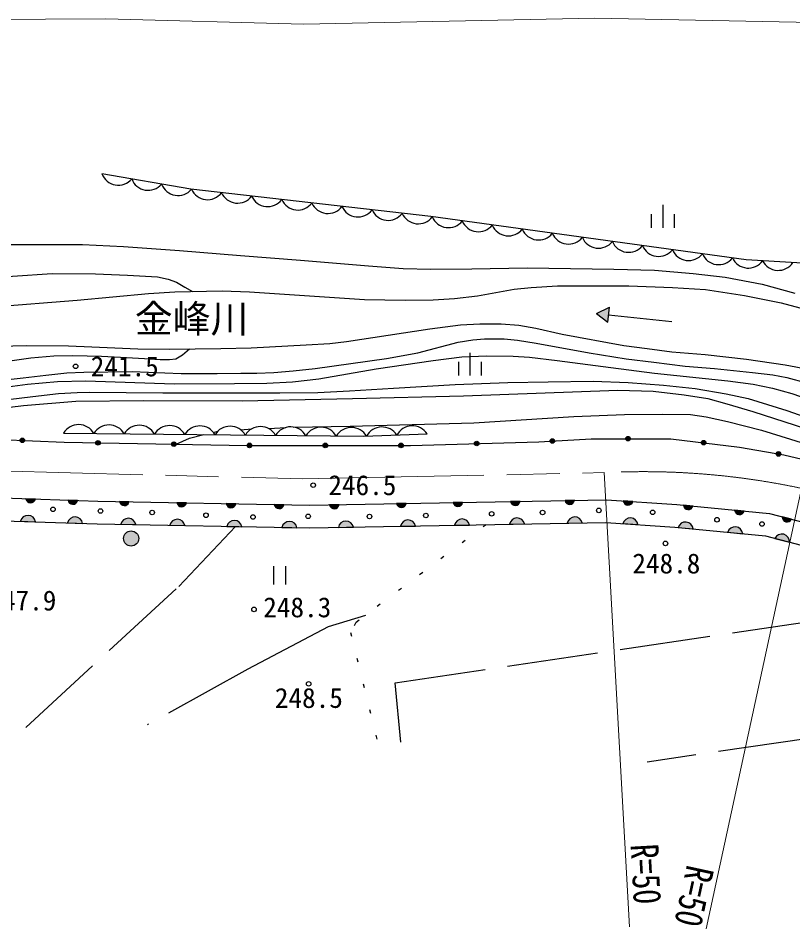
# Model space of a CAD drawing. Units: millimetres, scale not verified. Extents: x 40000 to 680000, y 20000 to 380000.
# Drawn here: x 390984 to 442117, y 273181 to 333277 of the extents above; entities that cross this region are included whole.
import ezdxf
from ezdxf.enums import TextEntityAlignment as Align

# ---------------------------------------------------------------- set-up
doc = ezdxf.new("R2010")
doc.units = ezdxf.units.MM
doc.header["$LTSCALE"] = 1000
for name, pattern in [('CHAIN', [18.5, 12, -1.5, 3.5, -1.5]), ('DASHED', [7.5, 6, -1.5]), ('DOTTED', [1.75, 0.25, -1.5])]:
    doc.linetypes.add(name, pattern=pattern)
for name, color, linetype, lineweight in [('M-BGD', 7, 'Continuous', 25), ('M-BMK', 2, 'CHAIN', 13), ('M-STR-HTXT', 7, 'Continuous', 13)]:
    doc.layers.add(name, color=color, linetype=linetype, lineweight=lineweight)
doc.layers.add('M-BMK-HTXT', color=7, linetype='Continuous')
doc.styles.add('ＭＳ ゴシック', font='')
doc.styles.get('ＭＳ ゴシック').set_extended_font_data('MS Gothic')

msp = doc.modelspace()

# ---------------------------------------------------------------- hatches: boundary and pattern name
at = {"layer": 'M-BGD'}
for points in [[(430009, 314202), (429160, 313791), (429902, 313208)], [(391108, 305426, -1), (391408, 305412, -1)], [(396105, 305260, -0.41421), (396258, 305407, -0.41421), (396405, 305255, -1)], [(401104, 305171, -0.41421), (401257, 305319, -0.41421), (401404, 305166, -1)], [(421102, 305201, -1), (421402, 305210, -1)], [(426099, 305365, -1), (426398, 305382, -0.41421), (426257, 305224, -0.41421)], [(431094, 305524, -1), (431394, 305524, -1)], [(436079, 305278, -1), (436377, 305242, -1)], [(406103, 305082, -1), (406403, 305082, -1)], [(411103, 305082, -1), (411403, 305082, -1)], [(416103, 305082, -1), (416403, 305082, -1)], [(441024, 304547, -1), (441319, 304495, -1)], [(391492, 301564), (392117, 301543, -0.84072)], [(394274, 301471), (394900, 301450, -0.84072)], [(397668, 301377), (398294, 301365, -0.84072)], [(401458, 301303), (402084, 301291, -0.84072)], [(404722, 301240), (405348, 301228, -0.84072)], [(407889, 301178), (408515, 301166, -0.84072)], [(411543, 301158), (412169, 301170, -0.84072)], [(415967, 301240), (416593, 301252, -0.84072)], [(419698, 301310), (420323, 301321, -0.84072)], [(423487, 301380), (424113, 301392, -0.84072)], [(427081, 301447), (427706, 301459, -0.84072)], [(430925, 301423), (431549, 301380, -0.84072)], [(434903, 301140), (435526, 301080, -0.84072)], [(438279, 300814), (438902, 300754, -0.84072)], [(391137, 300075, -0.82183), (392127, 300042)], [(394245, 299971, -0.82183), (395235, 299937)], [(397760, 299875, -0.82183), (398750, 299856)], [(400998, 299812, -0.82183), (401988, 299793)], [(404759, 299739, -0.82183), (405750, 299720)], [(408395, 299668, -0.82183), (409385, 299649)], [(412121, 299669, -0.82183), (413112, 299687)], [(416222, 299745, -0.82183), (417213, 299763)], [(419794, 299811, -0.82183), (420784, 299830)], [(423412, 299879, -0.82183), (424403, 299897)], [(427228, 299950, -0.82183), (428219, 299968)], [(430901, 299921, -0.82183), (431889, 299854)], [(434556, 299667, -0.82183), (435542, 299571)], [(441423, 300372), (442029, 300214, -0.84072)], [(397936, 298943, -1), (398936, 298943, -1)], [(437824, 299351, -0.82183), (438811, 299256)], [(440935, 298949, -0.82183), (441893, 298699)]]:
    msp.add_hatch(color=256, dxfattribs=at).paths.add_polyline_path(points)

# ---------------------------------------------------------------- linework, layer by layer
for p, q in [((433549, 319450), (433549, 320950)), ((432799, 319450), (432799, 320350)), ((434299, 319450), (434299, 320350)), ((429160, 313791), (430009, 314202)), ((429160, 313791), (429902, 313208)), ((429902, 313208), (430009, 314202)), ((429956, 313705), (434131, 313254)), ((420828, 309695), (420828, 311195)), ((420078, 309695), (420078, 310595)), ((421578, 309695), (421578, 310595)), ((403872, 305943), (404157, 306016)), ((405668, 306117), (406409, 306183)), ((407523, 306189), (408661, 306265)), ((392117, 301543), (391492, 301564)), ((394900, 301450), (394274, 301471)), ((398294, 301365), (397668, 301377)), ((402084, 301291), (401458, 301303)), ((405348, 301228), (404722, 301240)), ((408515, 301166), (407889, 301178)), ((412169, 301170), (411543, 301158)), ((416593, 301252), (415967, 301240)), ((420323, 301321), (419698, 301310)), ((424113, 301392), (423487, 301380)), ((427706, 301459), (427081, 301447)), ((431549, 301380), (430925, 301423)), ((435526, 301080), (434903, 301140)), ((438902, 300754), (438279, 300814)), ((391137, 300075), (392127, 300042)), ((394245, 299971), (395235, 299937)), ((423412, 299879), (424403, 299897)), ((427228, 299950), (428219, 299968)), ((430901, 299921), (431889, 299854)), ((442029, 300214), (441423, 300372)), ((397760, 299875), (398750, 299856)), ((400998, 299812), (401988, 299793)), ((404759, 299739), (405750, 299720)), ((408395, 299668), (409385, 299649)), ((412121, 299669), (413112, 299687)), ((416222, 299745), (417213, 299763)), ((419794, 299811), (420784, 299830)), ((434556, 299667), (435542, 299571)), ((437824, 299351), (438811, 299256)), ((440935, 298949), (441893, 298699)), ((407837, 297114), (407837, 295914)), ((408637, 297114), (408637, 295914))]:
    msp.add_line(p, q, dxfattribs=at)
for points in [[(468566, 316306), (466122, 316004), (460576, 316053), (439029, 317331), (418224, 320180), (402387, 321990), (396507, 323009)], [(375031, 319380), (376270, 319073), (377628, 318783), (378838, 318655), (381153, 318459), (383920, 318381), (389821, 318350), (395236, 318339), (397924, 318203), (401632, 317941), (405650, 317617), (409612, 317302), (414111, 316926), (416396, 316768), (418217, 316706), (420926, 316737), (424582, 316800), (430305, 316706), (432990, 316643), (435543, 316434), (437646, 316194), (440084, 315723), (442256, 315135)], [(361636, 315614), (363106, 315326), (364823, 315140), (367812, 315010), (369871, 315022), (371637, 315050), (375044, 315242), (378593, 315407), (386405, 315994), (390602, 316261), (393236, 316434), (396076, 316399), (398194, 316308), (400187, 316202), (400880, 316064), (401424, 315847), (401994, 315524), (402494, 315244)], [(389283, 314218), (394874, 314658), (399593, 315119), (401315, 315220), (404441, 315283), (406252, 315213), (413843, 314707), (416530, 314660), (418386, 314687), (419785, 314781), (421314, 314959), (423729, 315386), (424856, 315507), (426574, 315614), (431295, 315621), (434178, 315498), (436361, 315363), (438927, 314982), (441343, 314488), (444708, 313594)], [(388846, 311620), (391499, 311681), (394294, 311660), (395845, 311599), (398884, 311467), (400978, 311437), (404358, 311478), (406371, 311518), (409992, 311712), (411548, 311814), (412666, 311946), (418164, 312769), (420183, 313034), (421464, 313115), (422867, 313105), (424035, 313023), (425154, 312820), (426902, 312414), (430954, 311671), (432509, 311468), (434125, 311265), (436326, 311091), (439050, 310776), (441611, 310410), (443126, 310106)], [(388726, 309248), (391309, 309534), (392808, 309724), (394195, 309872), (395307, 309925), (398507, 309956), (401736, 309829), (404114, 309839), (405678, 309846), (406734, 309846), (407858, 309893), (409132, 310010), (410581, 310157), (415293, 310823), (417364, 311201), (420032, 311901), (420985, 312049), (421766, 312115), (423073, 312123), (423952, 312033), (425169, 311827), (428682, 311186), (431127, 310799), (432943, 310569), (435019, 310321), (436959, 310149), (439466, 309894), (440797, 309746), (441714, 309565), (443021, 309203)], [(390591, 310686), (391818, 310863), (393326, 310996), (394589, 311011), (396486, 310982), (397728, 310915), (399324, 310819), (400359, 310760), (400981, 310746), (401380, 310798), (401824, 311064), (402286, 311453)], [(388930, 308778), (391600, 309125), (393574, 309301), (395458, 309335), (401277, 309154), (405260, 309165), (407394, 309197), (409091, 309280), (410826, 309484), (414613, 310135), (418366, 310677), (420266, 310929), (421926, 311000), (423665, 310968), (424739, 310904), (426557, 310692), (430101, 310223), (432990, 309849), (437819, 309349), (439498, 309121), (440779, 308871), (442052, 308503), (443130, 308134)], [(390320, 308112), (391945, 308310), (393640, 308518), (394882, 308581), (395699, 308603), (400534, 308561), (403571, 308550), (408245, 308549), (410757, 308571), (412864, 308679), (415761, 308863), (419828, 309101), (423297, 309241), (425973, 309274), (428945, 309317), (431258, 309231), (433575, 309068), (435683, 308841), (437714, 308485), (439163, 308182), (441718, 307392), (445739, 305976)], [(384182, 305856), (385761, 306571), (386976, 307003), (388786, 307400), (391332, 307726), (394796, 307995), (399257, 308054), (405770, 308020), (413058, 308171), (420390, 308346), (430557, 308732), (432898, 308673), (434953, 308428), (436507, 308171), (437768, 307820), (439485, 307330), (449781, 303990)], [(409161, 306292), (412903, 306362), (421059, 306562), (427656, 306995), (431000, 307121), (433539, 307151), (435362, 307121), (436388, 306972), (437812, 306663), (440050, 306096), (444234, 304793), (447443, 303699), (450374, 302830), (454819, 301640), (457116, 301130), (458554, 300851), (461915, 300229), (464383, 299889), (466473, 299646), (468592, 299481), (470485, 299363), (473440, 299343)], [(361969, 301672), (364037, 302641), (366041, 303437), (368635, 304335), (371213, 305061), (373246, 305443), (375632, 305826), (377631, 305962), (383042, 305962), (386702, 305621), (389839, 305482), (394010, 305297), (406130, 305082), (416871, 305082), (425344, 305321), (428815, 305524), (434059, 305524), (438590, 304973), (441533, 304458), (443940, 303889)], [(393978, 305895), (413790, 305685), (417974, 305837)], [(401404, 305166), (402298, 305551), (403247, 305797)], [(358860, 295131), (358936, 295179), (361726, 296744), (365287, 298403), (368249, 299536), (372780, 300796), (377170, 301519), (379260, 301725), (381566, 301725), (384910, 301864), (388687, 301658), (396243, 301405), (410204, 301133), (429817, 301498), (434457, 301183), (440582, 300592), (451836, 297654), (454128, 296970), (456573, 296392), (466918, 293554), (460472, 291377), (457490, 289951)], [(359676, 293846), (363204, 296030), (366130, 297395), (368883, 298466), (371280, 299207), (373343, 299662), (375559, 300216), (377935, 300474), (379779, 300528), (381927, 300581), (384901, 300362), (388621, 300159), (396203, 299905), (410203, 299633), (429780, 299997), (434334, 299688), (440319, 299110), (451431, 296210), (453740, 295520), (456202, 294939), (464377, 292696)]]:
    msp.add_lwpolyline(points, dxfattribs=at)
at = {"layer": 'M-BGD', "linetype": 'DASHED'}
for points in [[(391480, 286466), (401587, 295765), (405335, 299728)], [(416253, 285487), (415872, 289419), (453822, 295034), (454502, 289472), (450374, 288859), (450569, 286817), (432510, 284188)], [(413908, 293865), (411449, 293114), (406149, 290317), (399523, 286640)]]:
    msp.add_lwpolyline(points, dxfattribs=at)
at = {"layer": 'M-BGD', "linetype": 'DOTTED'}
msp.add_lwpolyline([(421883, 299850), (413282, 293396), (412927, 292746), (414922, 284647)], dxfattribs=at)
at = {"layer": 'M-BGD'}
for centre, radius in [((394772, 310301), 150), ((391258, 305419), 150), ((396255, 305257), 150), ((401254, 305169), 150), ((421252, 305206), 150), ((426249, 305374), 150), ((431244, 305524), 150), ((436228, 305260), 150), ((406253, 305082), 150), ((411253, 305082), 150), ((416253, 305082), 150), ((441172, 304521), 150), ((410459, 302460), 150), ((393283, 300866), 150), ((396418, 300754), 150), ((399826, 300655), 150), ((403382, 300473), 150), ((406482, 300361), 150), ((410122, 300403), 150), ((414173, 300389), 150), ((417896, 300459), 150), ((422236, 300571), 150), ((425600, 300655), 150), ((429313, 300794), 150), ((432869, 300668), 150), ((437115, 300177), 150), ((440082, 299897), 150), ((398436, 298943), 500), ((433709, 298615), 150), ((406553, 294259), 150), ((410158, 289345), 150)]:
    msp.add_circle(centre, radius, dxfattribs=at)
for centre, radius, start, end in [((397593, 323418), 1160, 200.66074, 319.69036), ((399563, 323077), 1160, 200.66074, 319.69036), ((401534, 322736), 1160, 200.71237, 319.74458), ((403480, 322458), 1160, 203.9646, 322.99422), ((405467, 322231), 1160, 203.9646, 322.99422), ((407454, 322004), 1160, 203.9646, 322.99422), ((409441, 321777), 1160, 203.9646, 322.99422), ((411428, 321550), 1160, 203.9646, 322.99422), ((413415, 321322), 1160, 203.9646, 322.99422), ((415402, 321095), 1160, 203.9646, 322.99422), ((417390, 320867), 1160, 203.90535, 322.93605), ((419386, 320615), 1160, 202.68731, 321.71693), ((421368, 320344), 1160, 202.68731, 321.71693), ((423349, 320073), 1160, 202.68731, 321.71693), ((425331, 319801), 1160, 202.68731, 321.71693), ((427312, 319530), 1160, 202.68731, 321.71693), ((429294, 319258), 1160, 202.68731, 321.71693), ((431275, 318987), 1160, 202.68731, 321.71693), ((433257, 318716), 1160, 202.68731, 321.71693), ((435238, 318444), 1160, 202.68731, 321.71693), ((437220, 318173), 1160, 202.68731, 321.71693), ((439181, 317945), 1159, 205.05789, 324.15984), ((441153, 317795), 1160, 207.09139, 326.12101), ((394972, 305296), 1160, 29.87702, 148.90664), ((396972, 305274), 1160, 29.87702, 148.90664), ((398972, 305253), 1160, 29.87702, 148.90664), ((400972, 305232), 1160, 29.87702, 148.90664), ((402972, 305211), 1160, 29.87702, 148.90664), ((404971, 305190), 1160, 29.87702, 148.90664), ((406971, 305168), 1160, 29.87702, 148.90664), ((408971, 305147), 1160, 29.87702, 148.90664), ((410971, 305126), 1160, 29.87702, 148.90664), ((412974, 305109), 1160, 30.12365, 149.16248), ((414998, 305139), 1160, 32.56526, 151.59488), ((416997, 305212), 1160, 32.56526, 151.59488), ((391806, 301608), 318, 187.97315, 348.19088), ((394589, 301515), 318, 187.97315, 348.19088), ((397982, 301425), 318, 188.77803, 348.99576), ((401772, 301352), 318, 188.77803, 348.99576), ((405036, 301288), 318, 188.77803, 348.99576), ((408203, 301227), 318, 188.77803, 348.99576), ((411855, 301219), 318, 190.95601, 351.17374), ((416279, 301301), 318, 190.95601, 351.17374), ((420009, 301370), 318, 190.95601, 351.17374), ((423799, 301441), 318, 190.95601, 351.17374), ((427392, 301507), 318, 190.95601, 351.17374), ((431241, 301456), 318, 186.0112, 346.22893), ((435220, 301164), 318, 184.375, 344.59273), ((438596, 300838), 318, 184.375, 344.59273), ((391629, 299960), 505, 9.25292, 166.91111), ((394737, 299856), 505, 9.25292, 166.91111), ((398253, 299767), 505, 10.0578, 167.71599), ((401491, 299704), 505, 10.0578, 167.71599), ((405252, 299631), 505, 10.0578, 167.71599), ((408888, 299561), 505, 10.0578, 167.71599), ((412618, 299580), 505, 12.23578, 169.89397), ((416719, 299656), 505, 12.23578, 169.89397), ((420291, 299723), 505, 12.23578, 169.89397), ((423909, 299790), 505, 12.23578, 169.89397), ((427726, 299861), 505, 12.23578, 169.89397), ((431388, 299790), 505, 7.29097, 164.94916), ((435039, 299522), 505, 5.65477, 163.31296), ((441740, 300346), 318, 175.26267, 335.48041), ((438308, 299206), 505, 5.65477, 163.31296), ((441389, 298730), 505, 356.54245, 154.20064)]:
    msp.add_arc(centre, radius, start, end, dxfattribs=at)
at = {"layer": 'M-BMK'}
msp.add_lwpolyline([(387220, 303466), (409733, 302873), (429657, 303284)], dxfattribs=at)
msp.add_arc((432254, 253351), 50000, 77.93845, 92.97713, dxfattribs=at)
at = {"layer": 'M-STR-HTXT'}
for p, q in [((429657, 303284), (431340, 273320)), ((442702, 302247), (436406, 273181))]:
    msp.add_line(p, q, dxfattribs=at)
msp.add_lwpolyline([(349629, 326788), (352465, 327893), (354657, 328706), (357426, 329607), (360747, 330465), (364470, 331338), (369756, 332175), (374444, 332640), (379199, 332945), (384502, 333130), (388781, 333189), (396768, 333225), (409818, 332881), (429038, 333277), (450089, 332870), (477927, 331820)], dxfattribs=at)

# ---------------------------------------------------------------- texts
at = {"layer": 'M-BGD', "style": 'ＭＳ ゴシック'}
for s, p in [('241.5', (395772, 310301)), ('246.5', (411459, 302460)), ('247.9', (389014, 294848)), ('248.3', (407160, 294399))]:
    msp.add_text(s, height=1320, dxfattribs=at).set_placement(p, align=Align.MIDDLE_LEFT)
for s, p in [('248.8', (433769, 297953)), ('248.5', (410172, 289078))]:
    msp.add_text(s, height=1320, dxfattribs=at).set_placement(p, align=Align.TOP_CENTER)
at = {"layer": 'M-BMK-HTXT', "style": 'ＭＳ ゴシック'}
msp.add_text('金峰川', height=1833, dxfattribs=at).set_placement((402430, 313447), align=Align.MIDDLE_CENTER)
at = {"layer": 'M-STR-HTXT', "style": 'ＭＳ ゴシック', "width": 0.8}
msp.add_text('R=50', height=1833, rotation=273.216, dxfattribs=at).set_placement((431082, 274721), align=Align.BOTTOM_RIGHT)
msp.add_text('R=50', height=1833, rotation=257.778, dxfattribs=at).set_placement((436084, 273181), align=Align.TOP_RIGHT)

doc.saveas('drawing.dxf')
